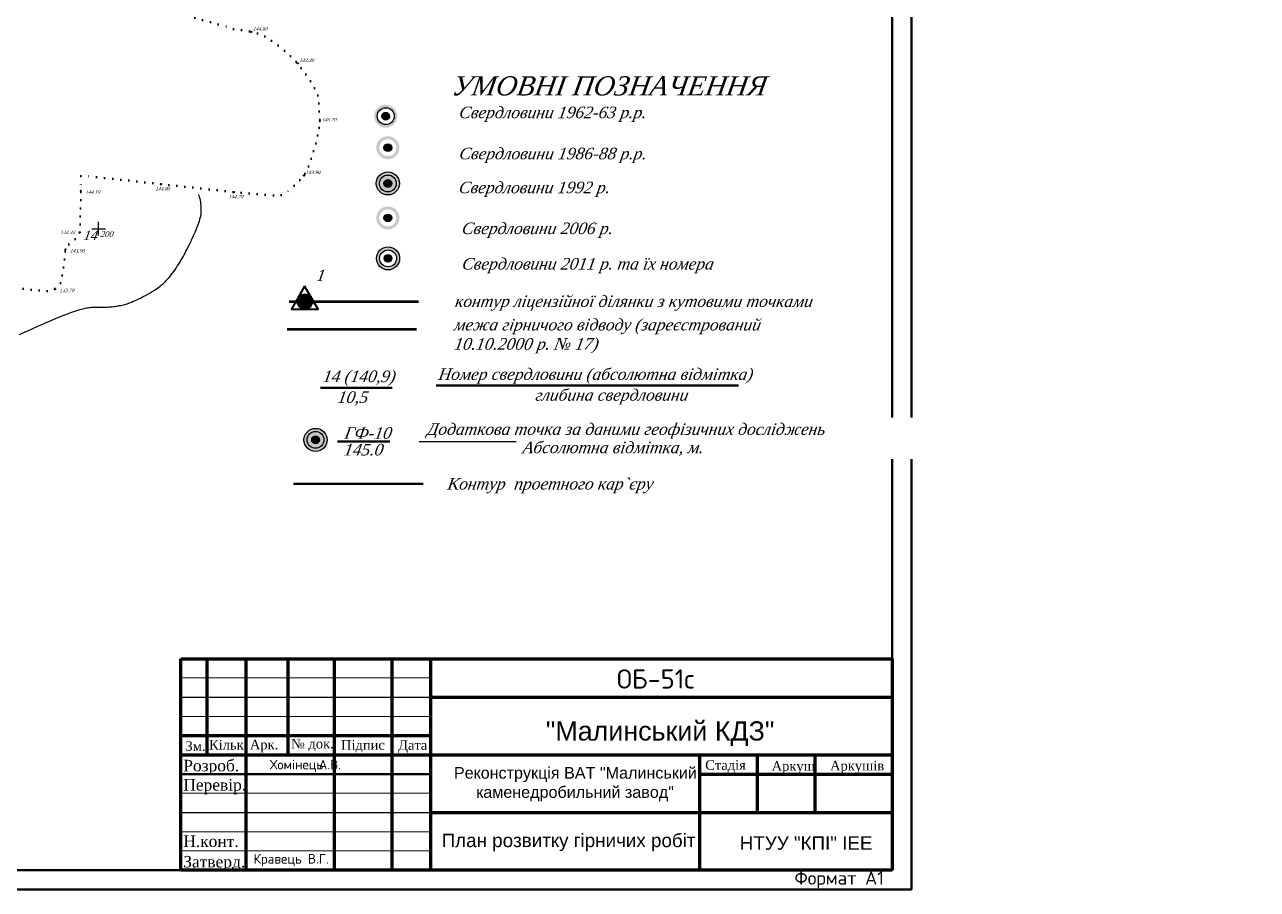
# Model space of a CAD drawing. Header units: millimetres. Extents: x 1400 to 7029, y -1119 to 1612.
# Drawn here: x 3351.4 to 3672, y 1001 to 1225.9 of the extents above; entities that cross this region are included whole.
import ezdxf
from ezdxf.lldxf.tags import DXFTag

# ---------------------------------------------------------------- set-up
doc = ezdxf.new("R2010")
doc.units = ezdxf.units.MM
doc.linetypes.add('ADOT', pattern=[10, 0, -10])
doc.linetypes.add('AHIDDEN2', pattern=[3, 1.5, -1.5])
for name, color, linetype in [('00_Північ', 7, 'Continuous'), ('01_Завод', 7, 'Continuous'), ('01_Північ', 7, 'Continuous'), ('02_умовні', 7, 'Continuous'), ('CONT-MNR', 7, 'Continuous'), ('кресты', 7, 'Continuous'), ('ПИКЕТЫ', 7, 'Continuous'), ('Скважины', 7, 'Continuous')]:
    doc.layers.add(name, color=color, linetype=linetype)
doc.layers.add('Выноски', color=112, linetype='Continuous', lineweight=20)
doc.layers.add('Рамки', color=202, linetype='Continuous', lineweight=50)
doc.styles.get("Standard").update_dxf_attribs({"font": 'isocpeur.ttf'})
doc.styles.add('times', font='times.ttf')
doc.styles.add('universw', font='timesi.ttf', dxfattribs={"oblique": 10})
tags = doc.linetypes.add('New Line1', pattern=[1.5, 1, -0.5]).pattern_tags.tags
tags[6:7] = [DXFTag(74, 4), DXFTag(75, 0), DXFTag(340, '0'), DXFTag(46, 1.0), DXFTag(50, 0.0), DXFTag(44, 0.0), DXFTag(45, 0.0)]
tags[4:5] = [DXFTag(74, 4), DXFTag(75, 0), DXFTag(340, '0'), DXFTag(46, 1.0), DXFTag(50, 0.0), DXFTag(44, 0.0), DXFTag(45, 0.0)]

# ---------------------------------------------------------------- blocks, each defined once
blk = doc.blocks.new('Свкажины')
at = {"layer": 'Скважины', "linetype": 'Continuous'}
h = blk.add_hatch(color=5, dxfattribs=at)
h.paths.add_polyline_path([(-3, 0, 1), (3, 0, 1)])
h.paths.add_polyline_path([(2.2, 0, -1), (-2.2, 0, -1)], flags=16)
at = {"layer": 'Скважины', "linetype": 'Continuous', "lineweight": 50}
h = blk.add_hatch(color=2, dxfattribs=at)
edge = h.paths.add_edge_path()
edge.add_arc((0, 0), 1, 0, 360)
at = {"layer": 'Скважины', "color": 0, "linetype": 'Continuous'}
for radius in [3, 2.2, 1]:
    blk.add_circle((0, 0), radius, dxfattribs=at)
blk = doc.blocks.new('Licenzia')
at = {"linetype": 'New Line1', "lineweight": 25}
h = blk.add_hatch(color=6, dxfattribs=at)
h.dxf.hatch_style = 1
h.set_gradient(color1=(255, 0, 255), color2=(255, 0, 255), centered=1, tint=1, name='INVCYLINDER')
edge = h.paths.add_edge_path()
edge.add_arc((0, 0), 2, 0, 360)
at = {"color": 6, "linetype": 'Continuous', "lineweight": 40, "flags": 128}
blk.add_lwpolyline([(-0.08, 4.01), (-3.48, -1.99), (3.45, -1.99)], close=True, dxfattribs=at)
at = {"color": 10, "linetype": 'Continuous', "lineweight": 25}
blk.add_circle((0, 0), 2, dxfattribs=at)

msp = doc.modelspace()

# ---------------------------------------------------------------- hatches: boundary and pattern name
at = {"layer": '02_умовні', "linetype": 'Continuous'}
h = msp.add_hatch(color=0, dxfattribs=at)
h.paths.add_polyline_path([(3448.3145, 1202.1032, 1), (3442.3145, 1202.1032, 1)])
h.paths.add_polyline_path([(3447.5145, 1202.1032, -1), (3443.1145, 1202.1032, -1)], flags=16)
for color, points in [(0, [(3446.3145, 1202.1032, 1), (3444.3145, 1202.1032, 1)]), (3, [(3446.8628, 1193.9063, 1), (3444.8628, 1193.9063, 1)]), (1, [(3448.8628, 1184.6067, 1), (3442.8628, 1184.6067, 1)]), (1, [(3446.8628, 1184.6067, 1), (3444.8628, 1184.6067, 1)]), (5, [(3446.8628, 1175.6374, 1), (3444.8628, 1175.6374, 1)]), (6, [(3430.0605, 1117.9092, 1), (3424.0605, 1117.9092, 1)])]:
    msp.add_hatch(color=color, dxfattribs=at).paths.add_polyline_path(points)
h = msp.add_hatch(color=3, dxfattribs=at)
h.paths.add_polyline_path([(3448.8628, 1193.9063, 1), (3442.8628, 1193.9063, 1)])
h.paths.add_polyline_path([(3448.0628, 1193.9063, -1), (3443.6628, 1193.9063, -1)], flags=16)
h = msp.add_hatch(color=5, dxfattribs=at)
h.paths.add_polyline_path([(3448.8628, 1175.6374, 1), (3442.8628, 1175.6374, 1)])
h.paths.add_polyline_path([(3448.0628, 1175.6374, -1), (3443.6628, 1175.6374, -1)], flags=16)
at = {"layer": '02_умовні', "linetype": 'Continuous', "lineweight": 50}
h = msp.add_hatch(color=6, dxfattribs=at)
edge = h.paths.add_edge_path()
edge.add_arc((3427.0605, 1117.9092), 1, 0, 360)

# ---------------------------------------------------------------- linework, layer by layer
at = {"lineweight": 80}
for p, q in [((3392.002, 1060.9881), (3577.002, 1060.9881)), ((3419.9371, 1035.9831), (3419.9371, 1060.9881))]:
    msp.add_line(p, q, dxfattribs=at)
for p, q in [((3392.002, 1050.9881), (3457.002, 1050.9881)), ((3392.002, 1020.9881), (3457.002, 1020.9881))]:
    msp.add_line(p, q)
at = {"lineweight": 50}
for points in [[(3582.002, 1604.9881), (3582.002, 1000.9881), (2716.002, 1000.9881), (2716.002, 1604.9881)], [(3577.002, 1599.9881), (3577.002, 1005.9881), (2736.002, 1005.9881), (2736.002, 1599.9881)]]:
    msp.add_lwpolyline(points, close=True, dxfattribs=at)
at = {"layer": '01_Завод', "color": 250, "linetype": 'Continuous'}
for centre in [(3410.3568, 1224.0243), (3422.4063, 1215.8398), (3428.1656, 1200.8195), (3424.0468, 1186.6787), (3366.0306, 1182.6875), (3386.8828, 1184.4207), (3405.9152, 1182.3536), (3365.7533, 1171.9039), (3362.0283, 1167.411), (3359.2972, 1157.0824)]:
    msp.add_circle(centre, 0.15, dxfattribs=at)
at = {"layer": '01_Північ', "linetype": 'ADOT', "lineweight": 50, "ltscale": 0.2, "flags": 128}
msp.add_lwpolyline([(3366.9867, 1233.298), (3368.1459, 1233.0663), (3371.6614, 1232.689), (3373.9986, 1232.6687), (3377.9819, 1232.3437), (3383.1999, 1231.3177), (3387.792, 1229.89), (3390.7514, 1229.3801), (3394.7126, 1227.9383), (3400.4573, 1226.3344), (3403.8493, 1225.4304), (3406.0854, 1224.6269), (3408.1206, 1224.4511), (3410.3568, 1224.0243), (3413.0388, 1223.2787), (3414.8366, 1222.3016), (3417.4544, 1220.4103), (3420.1038, 1218.2039), (3422.4063, 1215.8398), (3423.7975, 1213.9656), (3424.9585, 1212.3378), (3426.4661, 1210.0519), (3427.5806, 1207.7362), (3427.9069, 1206.0841), (3428.0157, 1203.8016), (3428.0809, 1201.9103), (3428.1656, 1200.8195), (3428.0018, 1198.8547), (3427.3191, 1195.662), (3426.2076, 1191.8972), (3425.2865, 1189.0925), (3424.0468, 1186.6787), (3422.0044, 1184.4732), (3419.933, 1182.5725), (3419.0791, 1181.9254), (3417.7937, 1181.3644), (3409.6235, 1181.9697), (3405.9152, 1182.3536), (3386.8828, 1184.4207), (3368.0029, 1186.4859), (3366.0485, 1186.6136), (3366.0302, 1184.3501), (3366.0552, 1180.2848), (3365.7533, 1171.9039), (3364.6743, 1170.1838), (3362.7476, 1168.5663), (3362.0283, 1167.411), (3361.9513, 1166.1787), (3361.4611, 1162.5642), (3361.1064, 1160.4049), (3360.8806, 1158.8902), (3360.1712, 1158.02), (3359.1715, 1157.1176), (3357.7848, 1156.5698), (3355.4952, 1156.6987), (3348.2057, 1157.4745), (3342.0526, 1158.0408), (3339.7047, 1158.4454), (3337.5997, 1159.74), (3335.2518, 1161.9651), (3332.7015, 1163.7047), (3327.8273, 1167.1115), (3324.1082, 1169.1965), (3323.1558, 1169.9671), (3318.3028, 1170.4203), (3312.2547, 1170.5704), (3310.435, 1170.8559), (3309.4021, 1171.1349), (3307.8945, 1171.2744), (3306.2753, 1171.3581), (3305.019, 1171.6092), (3302.7297, 1173.06), (3300.6917, 1175.3478), (3298.2123, 1179.2056), (3296.8135, 1182.7863), (3295.5855, 1186.2871), (3294.6921, 1189.3965), (3294.2219, 1193.3574), (3293.8538, 1196.6613), (3293.7197, 1200.8778), (3293.6245, 1204.3034), (3293.5443, 1205.4573), (3293.3351, 1209.4588), (3293.0662, 1212.2632), (3293.0927, 1214.0156), (3293.0927, 1215.1181), (3292.725, 1216.1418), (3291.6481, 1216.4568), (3289.2842, 1216.5618), (3284.9766, 1217.0343), (3275.624, 1218.0453), (3271.1399, 1218.6713), (3267.2888, 1219.3163), (3264.0825, 1219.7146), (3261.4378, 1219.7146), (3258.6818, 1220.1191), (3256.7334, 1220.6384), (3251.1157, 1223.267), (3248.468, 1224.763), (3246.4414, 1225.7043), (3244.7002, 1226.5601), (3243.273, 1226.988), (3241.7146, 1227.685)], dxfattribs=at)
at = {"layer": '02_умовні', "color": 0, "linetype": 'Continuous', "lineweight": 50}
for p, q in [((3458.3901, 1132.0244), (3537.0039, 1132.0212)), ((3428.33, 1131.4559), (3447.0285, 1131.4526)), ((3432.8005, 1117.4465), (3446.3967, 1117.4465))]:
    msp.add_line(p, q, dxfattribs=at)
at = {"layer": '02_умовні', "color": 7, "linetype": 'Continuous', "lineweight": 50}
msp.add_line((3421.3559, 1106.455), (3455.0478, 1106.455), dxfattribs=at)
at = {"layer": '02_умовні', "color": 6, "linetype": 'Continuous', "lineweight": 60, "const_width": 0.7, "flags": 128}
msp.add_lwpolyline([(3420.1787, 1153.8739), (3453.8705, 1153.8739)], dxfattribs=at)
at = {"layer": '02_умовні', "color": 1, "linetype": 'Continuous', "const_width": 0.7, "flags": 128}
msp.add_lwpolyline([(3419.677, 1146.6787), (3453.3689, 1146.6787)], dxfattribs=at)
at = {"layer": '02_умовні', "color": 0, "linetype": 'Continuous'}
for centre, radius in [((3445.3145, 1202.1032), 2.2), ((3445.3145, 1202.1032), 1), ((3445.331, 1201.9691), 0.5), ((3445.7478, 1202.0194), 0.5), ((3427.0605, 1117.9092), 3), ((3427.0605, 1117.9092), 2.2), ((3427.0605, 1117.9092), 1)]:
    msp.add_circle(centre, radius, dxfattribs=at)
at = {"layer": '02_умовні', "color": 0}
msp.add_circle((3445.331, 1201.9691), 0.5, dxfattribs=at)
at = {"layer": '02_умовні', "color": 3, "linetype": 'Continuous'}
for centre, radius in [((3445.8628, 1193.9063), 1), ((3445.8793, 1193.7722), 0.5), ((3446.2961, 1193.8225), 0.5)]:
    msp.add_circle(centre, radius, dxfattribs=at)
at = {"layer": '02_умовні', "color": 3}
msp.add_circle((3445.8793, 1193.7722), 0.5, dxfattribs=at)
at = {"layer": '02_умовні', "color": 1, "linetype": 'Continuous'}
for centre, radius in [((3445.8628, 1184.6067), 3), ((3445.8628, 1184.6067), 2.2), ((3445.8628, 1184.6067), 1), ((3445.8793, 1184.4726), 0.5), ((3446.2961, 1184.523), 0.5)]:
    msp.add_circle(centre, radius, dxfattribs=at)
at = {"layer": '02_умовні', "color": 1}
msp.add_circle((3445.8793, 1184.4726), 0.5, dxfattribs=at)
at = {"layer": '02_умовні', "color": 5, "linetype": 'Continuous'}
for centre, radius in [((3445.8628, 1175.6374), 1), ((3445.8793, 1175.5033), 0.5), ((3446.2961, 1175.5537), 0.5)]:
    msp.add_circle(centre, radius, dxfattribs=at)
at = {"layer": '02_умовні', "color": 5}
msp.add_circle((3445.8793, 1175.5033), 0.5, dxfattribs=at)
at = {"layer": 'CONT-MNR', "color": 30, "linetype": 'Continuous', "flags": 128}
msp.add_lwpolyline([(3350.0089, 1145.3041, 0.00190361), (3351.5971, 1145.9904, 0.00155829), (3353.5313, 1146.8422, 0.00173534), (3356.6776, 1148.2526, -0.00254813), (3358.8218, 1149.2096, -0.00874462), (3360.1037, 1149.7473, -0.00393998), (3362.978, 1150.8683, -0.0129666), (3364.9524, 1151.5623, -0.01599139), (3366.5833, 1152.0314, -0.02404294), (3367.8091, 1152.28, -0.02327626), (3369.0937, 1152.4159, -0.02780973), (3370.5192, 1152.4206, 0.02470559), (3372.1236, 1152.4159, 0.00955927), (3373.756, 1152.5232, 0.01136137), (3375.1245, 1152.6708, 0.02004847), (3376.4572, 1152.8999, 0.01984339), (3377.7809, 1153.2379, 0.02171153), (3378.7995, 1153.5904, 0.01224841), (3380.5579, 1154.336, 0.01900187), (3382.8264, 1155.4699, 0.01753689), (3385.1879, 1156.8746, 0.01885887), (3386.6651, 1157.9057, 0.0258028), (3387.6736, 1158.7528, 0.03150877), (3388.9678, 1160.1213, 0.02399323), (3390.4573, 1162.0947, 0.00778629), (3391.7424, 1164.0436, 0.01506905), (3392.3599, 1165.08, 0.00764346), (3393.3696, 1166.9646, 0.00628286), (3394.5336, 1169.2905, 0.00573624), (3395.1342, 1170.5664, 0.00365818), (3396.0383, 1172.5844, 0.02349514), (3396.7227, 1174.3653, 0.02466093), (3397.2086, 1176.117, 0.05152841), (3397.3128, 1176.9942, 0.01882025), (3397.2591, 1179.4068, 0.04556542), (3397.1257, 1180.2832, 0.02696576), (3396.6894, 1181.7139)], format="xyb", dxfattribs=at)
at = {"layer": 'кресты', "color": 3, "linetype": 'Continuous'}
for p, q in [((3370.6513, 1171.0275), (3370.6513, 1174.6275)), ((3368.8513, 1172.8275), (3372.4513, 1172.8275))]:
    msp.add_line(p, q, dxfattribs=at)
at = {"layer": 'Рамки', "color": 0, "lineweight": 80}
for p, q in [((3392.002, 1005.9881), (3392.002, 1060.9881)), ((3398.8806, 1035.9881), (3398.8806, 1060.9881)), ((3409.0599, 1005.9881), (3409.0599, 1060.9881)), ((3432.002, 1005.9881), (3432.002, 1060.9881)), ((3447.002, 1005.9881), (3447.002, 1060.9881)), ((3457.002, 1005.9881), (3457.002, 1060.9881)), ((3577.002, 1060.9881), (3577.002, 1005.9881)), ((3457.002, 1050.9881), (3577.002, 1050.9881)), ((3392.002, 1040.9881), (3457.002, 1040.9881)), ((3392.002, 1035.9881), (3577.002, 1035.9881)), ((3527.002, 1005.9881), (3527.002, 1035.9881)), ((3542.002, 1020.9881), (3542.002, 1035.9881)), ((3557.002, 1020.9881), (3557.002, 1035.9881)), ((3527.002, 1030.9881), (3577.002, 1030.9881)), ((3457.002, 1020.9881), (3577.002, 1020.9881)), ((3577.002, 1005.9881), (3392.002, 1005.9881))]:
    msp.add_line(p, q, dxfattribs=at)
at = {"layer": 'Рамки', "color": 0, "lineweight": 20}
for p, q in [((3392.002, 1055.9881), (3457.002, 1055.9881)), ((3392.002, 1045.9881), (3457.002, 1045.9881)), ((3392.002, 1025.9881), (3457.002, 1025.9881)), ((3392.002, 1015.9881), (3457.002, 1015.9881)), ((3392.002, 1010.9881), (3457.002, 1010.9881))]:
    msp.add_line(p, q, dxfattribs=at)
at = {"layer": 'Рамки', "color": 0}
msp.add_line((3392.002, 1030.9881), (3457.002, 1030.9881), dxfattribs=at)

# ---------------------------------------------------------------- block references
at = {"layer": '02_умовні', "color": 0, "linetype": 'Continuous', "lineweight": 50}
msp.add_blockref('Свкажины', (3445.922, 1165.1205), dxfattribs=at)
at = {"layer": '02_умовні', "color": 6, "linetype": 'New Line1', "lineweight": 25}
msp.add_blockref('Licenzia', (3424.2709, 1153.8743), dxfattribs=at)

# ---------------------------------------------------------------- texts
for s, width, insert, char_height, attachment_point in [('ОБ-51с', 30.345316, (3515.43, 1055.718), 5, 5), ('\\pi26.963;{\\fArial Unicode MS|b0|i0|c204|p34;\\C0;"Малинський\\fArial Unicode MS|b0|i0|c0|p34; \\fArial Unicode MS|b0|i0|c204|p34;КДЗ"}', 112.72898, (3459.9746, 1044.6952), 5, 1), ('\\pi5.3946;{\\f@Arial Unicode MS|b0|i0|c204|p34;НТУУ "КПІ" ІЕЕ}', 44.681396, (3531.9749, 1014.7866), 3.5, 1), ('\\pi5.8313;Кравець В.Г.', 30.912524, (3405.1033, 1010.1773), 2.5, 1)]:
    msp.add_mtext_dynamic_manual_height_columns(s, width=width, gutter_width=12.5, heights=[0], dxfattribs=dict(insert=insert, char_height=char_height, attachment_point=attachment_point))
at = {"char_height": 2.5, "attachment_point": 1, "style": 'times'}
for s, width, insert in [('Зм.', 3.773926, (3393.2361, 1039.4973)), ('Кільк.', 7.769854, (3399.3587, 1039.8522))]:
    msp.add_mtext_dynamic_manual_height_columns(s, width=width, gutter_width=12.5, heights=[0], dxfattribs=dict(at, insert=insert))
note = msp.add_mtext_dynamic_manual_height_columns('\\pi-6.1449;Хомінець ', width=1.21013, gutter_width=9.431, heights=[3.1166, 0], dxfattribs=dict(insert=(3417.2324, 1033.13), char_height=2.5, attachment_point=4))
for column, words in zip(note.columns.linked_columns, ['\\pi-2.0199;А.В.']):
    column.text = words
at = {"lineweight": 25, "attachment_point": 1}
for s, width, gutter_width, heights, insert, char_height in [('\\pi1.8173;{\\f@Arial Unicode MS|b0|i0|c204|p34;Реконструкція ВАТ "Малинський \\P\\pi7.6137;каменедробильний завод"}', 66.108759, 0, [11.4444], (3461.2339, 1032.7953), 3), ('\\pi2.1881;{\\f@Arial Unicode MS|b0|i0|c204|p34;План розвитку гірничих робіт }', 70, 12.5, [4.6054], (3457.665, 1015.4752), 3.5)]:
    msp.add_mtext_dynamic_manual_height_columns(s, width=width, gutter_width=gutter_width, heights=heights, dxfattribs=dict(at, insert=insert, char_height=char_height))
at = {"insert": (3563.233, 1003.4881), "char_height": 3.5, "width": 27.538057, "attachment_point": 5}
msp.add_mtext('Формат А1', dxfattribs=at)
at = {"layer": '00_Північ', "linetype": 'Continuous', "insert": (3462.971, 1149.3718), "char_height": 3, "attachment_point": 1, "style": 'universw'}
msp.add_mtext_dynamic_manual_height_columns('межа гірничого відводу (зареєстрований 10.10.2000 р. № 17)', width=82.263823, gutter_width=15, heights=[0], dxfattribs=at)
at = {"layer": '01_Завод', "color": 250, "linetype": 'Continuous', "style": 'universw', "oblique": 10}
for s, p in [('144.60', (3410.8266, 1224.3924)), ('143.30', (3422.8761, 1216.2079)), ('145.70', (3428.7299, 1200.7421)), ('143.90', (3424.5166, 1187.0468)), ('144.10', (3367.2625, 1181.9204)), ('144.80', (3385.4407, 1182.7733)), ('144.70', (3404.4731, 1180.7062)), ('144.30', (3360.749, 1171.4493)), ('143.90', (3363.2602, 1166.644)), ('143.70', (3360.5291, 1156.3154))]:
    msp.add_text(s, height=0.9, dxfattribs=at).set_placement(p)
at = {"layer": '02_умовні', "color": 250, "linetype": 'Continuous', "style": 'universw', "oblique": 10}
msp.add_text('УМОВНІ ПОЗНАЧЕННЯ', height=5, dxfattribs=at).set_placement((3462.3286, 1207.4953))
at = {"layer": '02_умовні', "color": 7, "linetype": 'Continuous', "style": 'universw', "oblique": 10}
for s, p in [('Свердловини 1962-63 р.р. ', (3464.2581, 1201.5904)), ('Свердловини 1986-88 р.р. ', (3464.2973, 1190.8886)), ('Свердловини 1992 р. ', (3464.1909, 1182.0723)), ('Свердловини 2006 р. ', (3464.9685, 1171.4324)), ('Свердловини 2011 р. та їх номера', (3465.0112, 1162.2118)), ('контур ліцензійної ділянки з кутовими точками', (3463.2009, 1152.4711)), ('Контур  проетного кар`єру', (3461.2327, 1104.9916))]:
    msp.add_text(s, height=3, dxfattribs=at).set_placement(p)
at = {"layer": '02_умовні', "color": 7, "style": 'universw', "oblique": 10}
for s, p in [('14 (140,9)', (3428.828, 1132.9347)), ('Номер свердловини (абсолютна відмітка)', (3458.8881, 1133.5033)), ('10,5', (3432.6631, 1127.5266)), ('глибина свердловини', (3484.0969, 1128.0916)), ('ГФ-10', (3434.4458, 1118.1975, 145)), ('145.0', (3434.3047, 1113.8614, 145))]:
    msp.add_text(s, height=3, dxfattribs=at).set_placement(p)
at = {"layer": '02_умовні', "color": 6, "linetype": 'New Line1', "lineweight": 25, "insert": (3427.1549, 1162.208), "char_height": 3, "attachment_point": 1, "style": 'universw'}
msp.add_mtext_dynamic_manual_height_columns('1', width=7.234357, gutter_width=15, heights=[5.4931], dxfattribs=at)
at = {"layer": 'Выноски', "color": 0, "style": 'times'}
for s, height, p in [('Підпис', 2.5, (3433.6658, 1037.3186)), ('Дата', 2.5, (3448.5191, 1037.2811)), ('Розроб.', 3, (3392.6661, 1031.6821)), ('Стадія', 2.5, (3528.3921, 1032.0805)), ('Аркуш', 2.5, (3545.6629, 1031.8204)), ('Аркушів', 2.5, (3560.8517, 1031.9102)), ('Перевір.', 3, (3392.6661, 1026.6821)), ('Н.конт.', 3, (3392.6661, 1012.0151)), ('Затверд.', 3, (3392.6661, 1006.6821))]:
    msp.add_text(s, height=height, dxfattribs=at).set_placement(p)
at = {"layer": 'Выноски', "color": 0, "char_height": 2.5, "width": 25, "attachment_point": 8, "style": 'times'}
for s, insert in [('Арк.', (3413.6831, 1036.6052)), ('№ док.', (3426.2388, 1036.9005))]:
    msp.add_mtext(s, dxfattribs=dict(at, insert=insert))
at = {"layer": 'ПИКЕТЫ', "color": 7, "linetype": 'AHIDDEN2', "style": 'universw', "oblique": 10}
for s, height, p in [('14', 2.4, (3366.6472, 1169.8948)), ('200', 1.5, (3371.0779, 1170.7193))]:
    msp.add_text(s, height=height, dxfattribs=at).set_placement(p)

# ---------------------------------------------------------------- next in the draw order: texts
at = {"layer": '02_умовні', "color": 7, "insert": (3455.9436, 1122.2085), "char_height": 3, "width": 214.512167, "attachment_point": 1, "style": 'universw', "bg_fill": 2}
msp.add_mtext('Додаткова точка за даними геофізичних досліджень ', dxfattribs=at)

# ---------------------------------------------------------------- next in the draw order: linework, layer by layer
at = {"layer": '02_умовні', "color": 0, "linetype": 'Continuous', "lineweight": 30, "flags": 128}
msp.add_lwpolyline([(3453.991, 1117.4465), (3558.2864, 1117.4465)], dxfattribs=at)

# ---------------------------------------------------------------- next in the draw order: texts
at = {"layer": '02_умовні', "color": 7, "insert": (3480.775, 1117.4465), "char_height": 3, "width": 125.480809, "attachment_point": 1, "style": 'universw', "bg_fill": 2}
msp.add_mtext('{\\fTimes New Roman|b0|i1|c204|p18;Абсолютна відмітка, м.}', dxfattribs=at)

doc.saveas('drawing.dxf')
